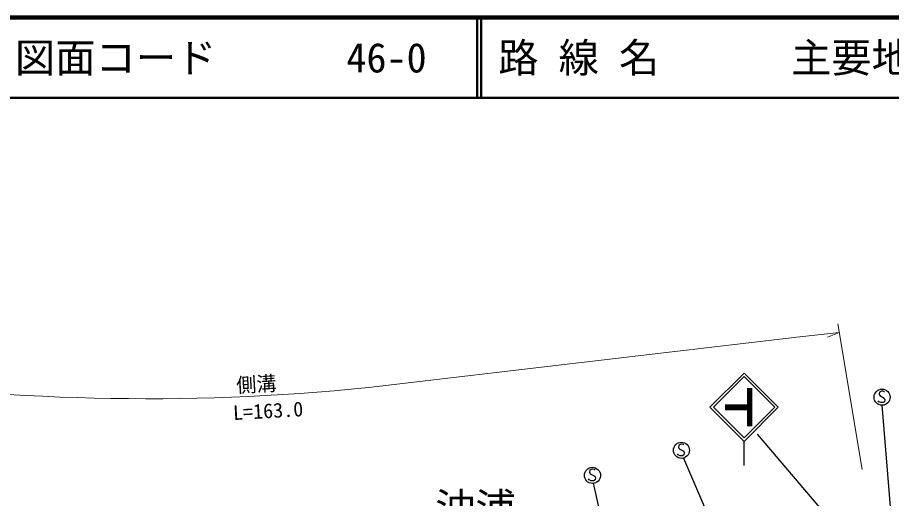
# Model space of a CAD drawing. Units: millimetres, scale not verified. Extents: x 40000 to 680000, y 20000 to 380000.
# Drawn here: x 120695 to 229205, y 320234 to 380000 of the extents above; entities that cross this region are included whole.
import ezdxf
from ezdxf.enums import TextEntityAlignment as Align

# ---------------------------------------------------------------- set-up
doc = ezdxf.new("R2010")
doc.units = ezdxf.units.MM
doc.header["$LTSCALE"] = 1000
for name, color, linetype, lineweight in [('M-BGD-EXST', 7, 'Continuous', 25), ('M-STR-HTXT', 7, 'Continuous', 13), ('M-STR-STRC', 7, 'Continuous', 25), ('M-TTL', 2, 'Continuous', 140), ('M-TTL-LINE', 7, 'Continuous', 50)]:
    doc.layers.add(name, color=color, linetype=linetype, lineweight=lineweight)
doc.layers.add('M-BMK-HTXT', color=7, linetype='Continuous')
doc.layers.add('M-TTL-TXT', color=7, linetype='Continuous')
doc.styles.add('ＭＳ ゴシック', font='')
doc.styles.get('ＭＳ ゴシック').set_extended_font_data('MS Gothic')

msp = doc.modelspace()

# ---------------------------------------------------------------- linework, layer by layer
at = {"layer": 'M-BGD-EXST'}
for p, q in [((227711, 333465), (227671, 333225)), ((227671, 333225), (227751, 333025)), ((227951, 333585), (227711, 333465)), ((228111, 333585), (227951, 333585)), ((228271, 333545), (228111, 333585)), ((228351, 333465), (228271, 333545)), ((227631, 332265), (227551, 332385)), ((227871, 332145), (227631, 332265)), ((227751, 333025), (228311, 332705)), ((228151, 332145), (227871, 332145)), ((228351, 332265), (228151, 332145)), ((228311, 332705), (228391, 332505)), ((228391, 332505), (228351, 332265)), ((230592, 301304), (228048, 331834)), ((202802, 326866), (202762, 326626)), ((202762, 326626), (202842, 326426)), ((203042, 326986), (202802, 326866)), ((203202, 326986), (203042, 326986)), ((203362, 326946), (203202, 326986)), ((203442, 326866), (203362, 326946)), ((202722, 325666), (202642, 325786)), ((202962, 325546), (202722, 325666)), ((202842, 326426), (203402, 326106)), ((203242, 325546), (202962, 325546)), ((203442, 325666), (203242, 325546)), ((203402, 326106), (203482, 325906)), ((203482, 325906), (203442, 325666)), ((203371, 325263), (214965, 298405)), ((191756, 323753), (191716, 323513)), ((191716, 323513), (191796, 323313)), ((191996, 323873), (191756, 323753)), ((192156, 323873), (191996, 323873)), ((192316, 323833), (192156, 323873)), ((192396, 323753), (192316, 323833)), ((191676, 322553), (191596, 322673)), ((191916, 322433), (191676, 322553)), ((191796, 323313), (192356, 322993)), ((192196, 322433), (191916, 322433)), ((192396, 322553), (192196, 322433)), ((192356, 322993), (192436, 322793)), ((192436, 322793), (192396, 322553)), ((198670, 293944), (192190, 322124))]:
    msp.add_line(p, q, dxfattribs=at)
for centre in [(228031, 332825), (203122, 326226), (192076, 323113)]:
    msp.add_circle(centre, 1000, dxfattribs=at)
at = {"layer": 'M-STR-HTXT'}
for p, q in [((222542, 341939), (225564, 323831)), ((217837, 340316), (222719, 340874)), ((222719, 340874), (221277, 340286)), ((217837, 340316), (164256, 334013))]:
    msp.add_line(p, q, dxfattribs=at)
msp.add_arc((136739, 607612), 274980, 261.53822, 275.74316, dxfattribs=at)
at = {"layer": 'M-STR-STRC'}
for p, q in [((210910, 335824), (206667, 331582)), ((207091, 331582), (210910, 335400)), ((215152, 331582), (210910, 335824)), ((210910, 335400), (214728, 331582)), ((211310, 333932), (211310, 329232)), ((211440, 333932), (211440, 329232)), ((211570, 333932), (211570, 329232)), ((211700, 333932), (211700, 329232)), ((211830, 333932), (211830, 329232)), ((206667, 331582), (210910, 327339)), ((210910, 327763), (207091, 331582)), ((208580, 331932), (208580, 331232)), ((208710, 331932), (208710, 331232)), ((208840, 331932), (208840, 331232)), ((208970, 331932), (208970, 331232)), ((209100, 331932), (209100, 331232)), ((209230, 331932), (209230, 331232)), ((209360, 331932), (209360, 331232)), ((209490, 331932), (209490, 331232)), ((209620, 331932), (209620, 331232)), ((209750, 331932), (209750, 331232)), ((209880, 331932), (209880, 331232)), ((210010, 331932), (210010, 331232)), ((210140, 331932), (210140, 331232)), ((210270, 331932), (210270, 331232)), ((210400, 331932), (210400, 331232)), ((210530, 331932), (210530, 331232)), ((210660, 331932), (210660, 331232)), ((210790, 331932), (210790, 331232)), ((214728, 331582), (210910, 327763)), ((210910, 327339), (215152, 331582)), ((210920, 331932), (210920, 331232)), ((211050, 331932), (211050, 331232)), ((211180, 331932), (211180, 331232)), ((212508, 328220), (234765, 302196)), ((210910, 324339), (210910, 327339))]:
    msp.add_line(p, q, dxfattribs=at)
at = {"layer": 'M-TTL'}
msp.add_line((680000, 380000), (40000, 380000), dxfattribs=at)
at = {"layer": 'M-TTL-LINE'}
for p, q in [((177750, 380000), (177750, 370000)), ((178250, 380000), (178250, 370000)), ((40000, 370000), (680000, 370000))]:
    msp.add_line(p, q, dxfattribs=at)

# ---------------------------------------------------------------- texts
at = {"layer": 'M-BMK-HTXT', "style": 'ＭＳ ゴシック'}
msp.add_text('沖浦', height=3666, dxfattribs=at).set_placement((177552, 319088), align=Align.MIDDLE_CENTER)
at = {"layer": 'M-STR-HTXT', "style": 'ＭＳ ゴシック'}
for s, rotation, p in [('側溝', 3.4, (150353, 334436)), ('L=163.0', 3.2, (151809, 331136))]:
    msp.add_text(s, height=1833, rotation=rotation, dxfattribs=at).set_placement(p, align=Align.MIDDLE_CENTER)
at = {"layer": 'M-TTL-TXT', "style": 'ＭＳ ゴシック'}
for s, p in [('図面コード', (120380, 375000)), ('46-0', (161521, 375000)), ('路 線 名', (180380, 375000)), ('主要地方道 光上関線', (216734, 375000))]:
    msp.add_text(s, height=3666, dxfattribs=at).set_placement(p, align=Align.MIDDLE_LEFT)

doc.saveas('drawing.dxf')
